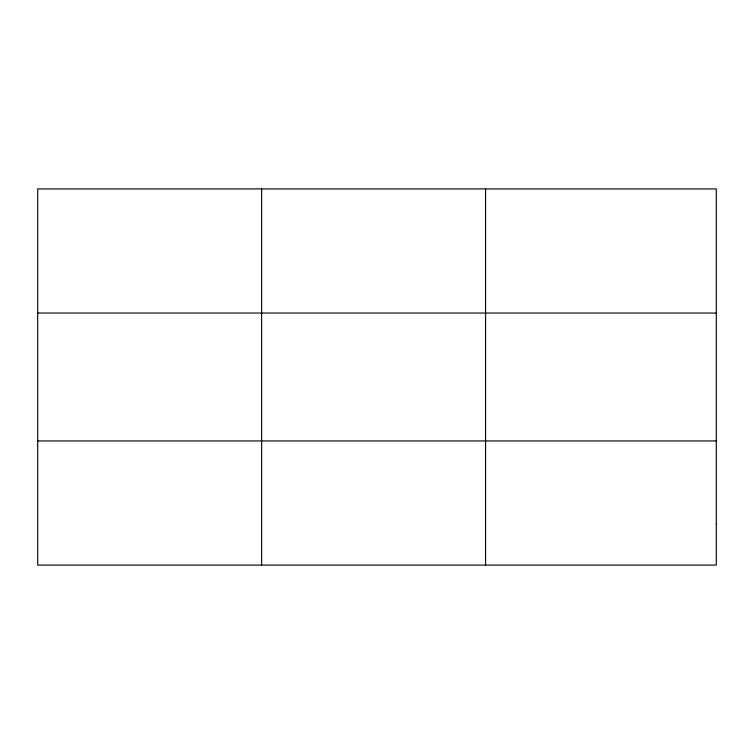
<?xml version="1.0" encoding="UTF-8"?>
<svg xmlns="http://www.w3.org/2000/svg" width="754" height="754" viewBox="0 0 754 754"><rect width="100%" height="100%" fill="white"/><g stroke="black" fill="none" stroke-linecap="round" stroke-linejoin="round"><path stroke-width="1.13" d="M261.638 565.085L261.638 188.915M485.576 565.085L485.576 188.915M37.7 313.051L716.3 313.051M37.7 440.949L716.3 440.949M716.3 523.7L716.3 565.085L37.7 565.085L37.7 188.915L716.3 188.915L716.3 523.7"/></g></svg>
